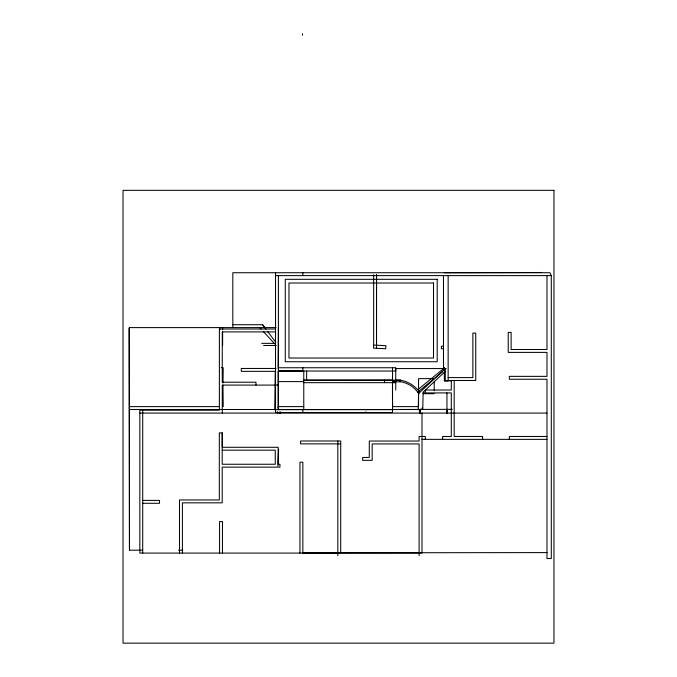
<?xml version="1.0" encoding="UTF-8"?>
<svg xmlns="http://www.w3.org/2000/svg" width="677" height="677" viewBox="0 0 677 677"><rect width="100%" height="100%" fill="white"/><g stroke="black" fill="none" stroke-linecap="round" stroke-linejoin="round"><path stroke-width="1.02" d="M395.732 380.178L400.141 380.102L400.141 381.608M395.732 368.254L395.732 371.03L278.408 371.03M443.486 368.559L443.486 367.983L444.357 367.983L444.357 370.353M222.995 383.055L223.215 367.713L221.294 367.713M418.555 396.417L418.191 409.72L422.778 409.018L423.133 392.135L445.263 371.445M277.9 466.089L278.594 449.257M373.662 345.067L373.518 348.139L385.738 348.74L385.89 345.668L373.662 345.067L373.662 274.828M392.787 380.102L303.77 380.186L400.42 380.186A29.238 29.238 0 0 1 417.684 389.817L444.357 367.983M418.555 393.532L445.263 368.559L445.263 380.482L475.745 380.482L475.745 333.126L472.859 333.126L472.859 377.597L448.149 377.597M442.716 371.698L417.751 392.127L416.617 390.747A27.816 27.816 0 0 0 401.901 381.921L392.525 381.608M418.826 391.247L419.689 392.88M444.357 272.729L541.659 272.493M129.468 328.117L128.935 328.117L129.468 550.181L142.712 550.181M444.357 371.673L444.357 380.855L451.703 380.838M392.465 382.099L392.525 409.5L452.228 409.357M335.767 552.77L302.847 552.838L302.847 462.188L299.962 462.188L299.962 553.075M275.522 275.615L551.29 275.615L551.29 558.55L546.991 558.55L546.991 379.247L509.341 379.247L509.341 376.361L546.991 376.361L546.991 352.387L508.232 352.387L508.232 332.424L511.118 332.424L511.118 349.501L546.991 349.501L546.991 275.615M232.82 324.715L262.617 324.715L264.91 327.6M276.089 327.6L129.468 327.6L129.468 550.181M278.408 327.6L278.129 368.457M275.522 329.014L219.382 329.014L219.382 410.194L139.826 410.194L139.826 553.075L421.999 553.075L421.999 413.08M275.522 331.899L222.268 331.899L222.268 382.209L255.974 382.209L255.974 385.095M261.669 343.349L274.278 343.357M263.624 345.473L276.241 345.473M443.376 346.209L441.412 346.209L441.412 348.74L443.376 348.74M376.522 347.961L376.547 274.837M278.408 367.755L395.732 367.755L395.732 390.02M276.021 368.457L241.291 368.457L241.291 371.343L275.243 371.343L274.718 409.5L129.468 409.5M395.732 368.559L445.263 368.559M444.357 368.559L446.219 368.61M278.408 370.954L302.213 371.03M434.236 378.629L418.555 378.629L418.555 406.615L392.525 406.615M444.357 380.855L448.149 380.855L448.149 275.615M392.525 381.049L395.732 381.049M278.129 381.608L303.77 381.608M303.77 382.674L395.732 382.674M275.522 385.027L278.408 385.027M274.718 385.095L222.268 385.095L222.268 413.08M423.117 392.914L451.297 392.914L451.297 436.47L442.623 436.47L442.623 439.356M423.142 393.701L434.236 393.701M129.468 406.615L219.272 406.615M303.77 406.615L278.129 406.615L278.755 409.5M277.511 409.5L422.389 409.5L422.389 407.579M274.887 409.653L392.465 409.653M139.826 413.08L546.991 413.08M546.991 436.47L509.341 436.47L509.341 439.356M421.999 439.356L546.991 439.356M340.709 443.875L300.605 443.875L300.605 440.989L340.709 440.989L340.709 552.601M222.2 450.188L275.26 450.188L275.26 464.253L222.2 464.253L222.2 432.899L219.314 432.899L219.314 499.948L179.498 499.948L179.498 553.075M142.712 500.396L159.518 500.396L159.518 503.282L142.712 503.282M178.593 550.181L182.807 550.181M546.991 552.601L302.847 552.838L337.823 552.838M259.731 327.6L261.119 329.098M263.192 331.349L275.59 344.771M262.617 324.715L265.985 329.225M267.813 331.662L275.7 342.223M417.616 391.873L418.784 394.132M551.29 275.615L549.876 272.729L232.82 272.729L232.82 327.6M277.545 411.599L277.587 413.706M222.961 385.095L223.215 406.615M446.981 409.373L446.998 413.529M419.96 409.433L419.977 413.639M482.599 439.356L482.599 436.47L454.182 436.47L454.182 380.482M451.297 380.482L451.297 390.02L425.393 390.02L425.393 392.914M446.955 392.914L446.955 413.655M444.357 367.755L444.357 368.61M443.486 275.615L443.486 370.277M434.236 381.65L434.236 390.688M425.3 439.356L425.3 436.47L419.105 436.47L419.105 441.04L369.287 441.04L369.287 457.457L362.669 457.457L362.669 460.343L372.172 460.343L372.172 443.926L419.105 443.926L419.105 555.665M400.42 380.186L400.42 381.633M392.525 367.831L392.525 409.5M392.465 409.5L392.465 412.538L275.522 412.538L275.522 272.729M384.536 380.186L384.536 382.674M376.522 274.837L376.522 345.211M365.978 411.718L365.978 412.538M337.823 440.989L337.823 555.665M306.656 370.962L306.656 380.186M303.77 370.988L303.77 409.5M302.847 272.729L302.847 275.615M302.847 367.755L302.847 371.03M302.847 409.5L302.847 412.538M302.467 33.85L302.467 35.263M280.066 411.557L280.066 413.486M278.408 275.615L278.408 409.653M278.129 371.343L278.129 409.5M222.623 327.6L222.623 329.699M222.623 331.806L222.623 345.465M222.454 553.075L222.454 521.569L219.568 521.569L219.568 553.075M222.268 432.781L222.268 447.294L278.145 447.294L278.145 464.253L279.956 464.253L279.956 467.138L222.2 467.138L222.2 502.833L182.392 502.833L182.392 553.075M219.737 327.6L219.737 329.699M142.712 410.194L142.712 553.075M553.964 190.33L123.036 190.33L123.036 643.15L553.964 643.15L553.964 190.33M437.207 279.313L285.271 279.313L285.271 361.73L437.207 361.73L437.207 279.313M433.508 283.003L288.961 283.003L288.961 358.031L433.508 358.031L433.508 283.003M420.248 413.596L420.239 409.433L420.299 413.655"/></g></svg>
